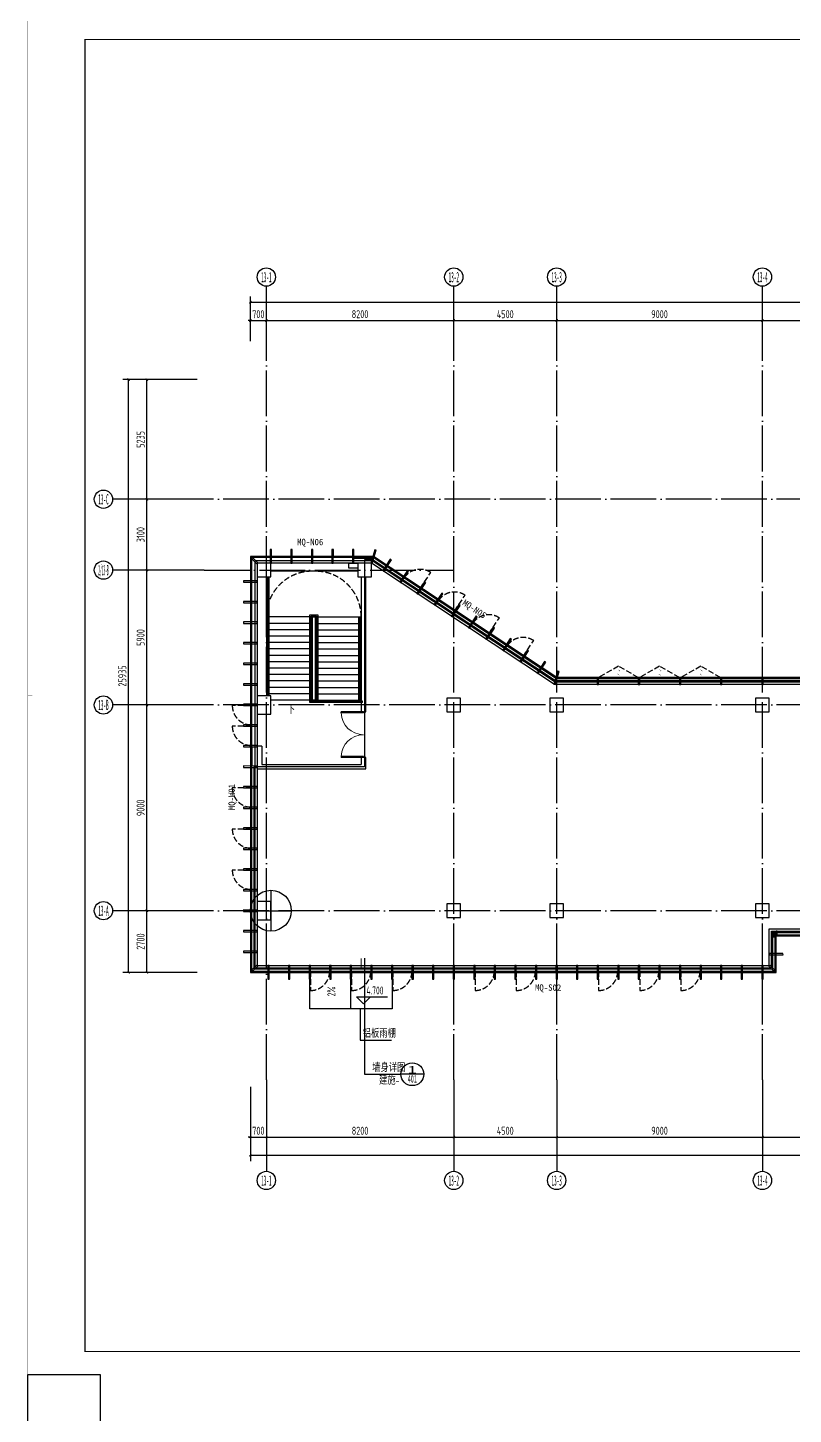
# Model space of a CAD drawing. Extents: x -228436 to 663611, y -207485 to 163917.
# Drawn here: x 452658 to 486144, y 40370 to 101027 of the extents above; entities that cross this region are included whole.
import ezdxf
from ezdxf.enums import TextEntityAlignment as Align

# ---------------------------------------------------------------- set-up
doc = ezdxf.new("R2010")
doc.units = 0
doc.header["$LTSCALE"] = 1000
for name, pattern in [('13#楼幕墙$0$DASH', [0.35, 0.25, -0.1]), ('X-104 13#平面$0$ACAD_ISO05W100', [34, 24, -3, 0.5, -3, 0.5, -3]), ('X-104 13#平面$0$DASH', [0.35, 0.25, -0.1]), ('X-104 13#平面$0$DOTE', [2.42, 2, -0.2, 0.02, -0.2])]:
    doc.linetypes.add(name, pattern=pattern)
doc.layers.get('0').update_dxf_attribs({"linetype": 'CONTINUOUS'})
doc.layers.get('Defpoints').update_dxf_attribs({"linetype": 'CONTINUOUS'})
doc.layers.add('13#楼幕墙$0$04-不打印_辅助线', color=8, linetype='CONTINUOUS', plot=False)
doc.layers.add('X-104 13#平面$0$04-不打印_辅助线', color=8, linetype='CONTINUOUS', plot=False)
for name, color, linetype in [('13#楼幕墙$0$A-C_幕墙龙骨', 8, 'CONTINUOUS'), ('13#楼幕墙$0$A-C_玻璃幕墙', 8, 'CONTINUOUS'), ('13#楼幕墙$0$A-C_窗', 8, 'CONTINUOUS'), ('13#楼幕墙$0$A-TECH_结构', 8, 'CONTINUOUS'), ('13#楼幕墙$0$A-金属背板', 8, 'CONTINUOUS'), ('AXIS_TEXT', 7, 'CONTINUOUS'), ('X-104 13#平面$0$01-标注_标高', 8, 'CONTINUOUS'), ('X-104 13#平面$0$01-标注_符号', 8, 'CONTINUOUS'), ('X-104 13#平面$0$01-标注_轴线坐标', 8, 'CONTINUOUS'), ('X-104 13#平面$0$02-TEXT_标注', 8, 'CONTINUOUS'), ('X-104 13#平面$0$02-TEXT_轴号', 7, 'CONTINUOUS'), ('X-104 13#平面$0$A-C_玻璃幕墙', 8, 'CONTINUOUS'), ('X-104 13#平面$0$A-E_栏杆', 8, 'CONTINUOUS'), ('X-104 13#平面$0$A-E_电梯', 8, 'CONTINUOUS'), ('X-104 13#平面$0$A-TECH_结构', 8, 'CONTINUOUS'), ('X-104 13#平面$0$A_AXIS-轴线', 8, 'X-104 13#平面$0$DOTE'), ('X-104 13#平面$0$A_STR-砌块墙', 7, 'CONTINUOUS'), ('X-104 13#平面$0$A_STR-砼柱', 7, 'CONTINUOUS'), ('X-104 13#平面$0$DIM_SYMB', 3, 'CONTINUOUS'), ('X-104 13#平面$0$DOOR_FIRE', 8, 'CONTINUOUS')]:
    doc.layers.add(name, color=color, linetype=linetype)
doc.layers.add('X-104 13#平面$0$000套内', color=8, linetype='CONTINUOUS', lineweight=30, plot=False)
doc.styles.add('COMPLEX', font='COMPLEX')
doc.styles.add('X-104 13#平面$0$_TCH_AXIS', font='STXIHEI.TTF', dxfattribs={"width": 0.75})
doc.styles.add('X-104 13#平面$0$_TCH_DIM', font='ros1.shx', dxfattribs={"width": 0.8, "bigfont": 'jd.shx'})
doc.styles.add('X-104 13#平面$0$_TCH_DIM_T3', font='ros1.shx', dxfattribs={"width": 0.8, "bigfont": 'jd.shx'})
doc.styles.add('X-104 13#平面$0$_TCH_LABEL', font='STXIHEI.TTF', dxfattribs={"width": 0.75})
doc.dimstyles.new('X-104 13#平面$0$_TCH_ARCH&&100', dxfattribs={"dimtxt": 350, "dimasz": 100, "dimexe": 250, "dimexo": 300, "dimgap": 100, "dimtad": 1, "dimdec": 0, "dimzin": 0, "dimdsep": 46, "dimtxsty": 'X-104 13#平面$0$_TCH_DIM_T3', "dimblk": 'X-104 13#平面$0$_ArchTick', "dimcen": 0.09, "dimclrt": 7, "dimazin": 2, "dimtfac": 1, "dimtdec": 0, "dimtix": 1, "dimtmove": 2, "dimatfit": 3, "dimfxl": 0, "dimtolj": 1, "dimtzin": 0, "dimarcsym": 0})

# ---------------------------------------------------------------- blocks, each defined once
blk = doc.blocks.new('图框-A1')
for points, const_width in [([(0, 0), (841, 0), (841, 594), (0, 594)], 0.05), ([(766, 584), (25, 584), (25, 10), (766, 10)], 0.5)]:
    blk.add_lwpolyline(points, close=True, dxfattribs=dict(const_width=const_width))
at = {"const_width": 0.05}
blk.add_lwpolyline([(0, 297), (2, 297)], dxfattribs=at)
blk = doc.blocks.new('13#楼幕墙$0$A$C1D2C5D5E')
at = {"layer": '13#楼幕墙$0$04-不打印_辅助线'}
for points in [[(0, 893), (0, -893)], [(-893, 0), (893, 0)], [(-200, -400), (-200, 400)]]:
    blk.add_lwpolyline(points, dxfattribs=at)
blk.add_circle((0, 0), 893, dxfattribs=at)
blk = doc.blocks.new('13#楼幕墙$0$A$C2CD63A88')
at = {"linetype": '13#楼幕墙$0$DASH'}
blk.add_lwpolyline([(-10, 720), (-10, -120)], dxfattribs=at)
blk.add_arc((-10, 720), 840, 270.00003, 359.99997, dxfattribs=at)
blk = doc.blocks.new('13#楼幕墙$0$A$C62EA228A')
at = {"linetype": '13#楼幕墙$0$DASH'}
blk.add_lwpolyline([(10, -300), (-860, -797), (-1730, -300)], dxfattribs=at)
at = {"layer": '13#楼幕墙$0$A-C_玻璃幕墙', "color": 1}
blk.add_lwpolyline([(-889, -674, 0, 25, 0), (-792, -580, 0, 0, 0), (-890, -456, 25, 0, 0), (-786, -374, 0, 0, 0)], format="xyseb", dxfattribs=at)
blk = doc.blocks.new('13#楼幕墙$0$A$C19832372')
blk.add_lwpolyline([(-384, -466), (-334, -498), (-8, 5), (-59, 38)], close=True)
blk = doc.blocks.new('13#楼幕墙$0$A$C7A413A1D')
blk.add_lwpolyline([(-70, -300), (-10, -300), (-10, 0), (-70, 0)], close=True)
blk = doc.blocks.new('*U131')
at = {"layer": '13#楼幕墙$0$A-C_幕墙龙骨', "rotation": 32.87626175215657}
blk.add_blockref('13#楼幕墙$0$A$C19832372', (40, 300), dxfattribs=at)
blk = doc.blocks.new('*U132')
at = {"layer": '13#楼幕墙$0$A-C_幕墙龙骨', "color": 0, "linetype": 'ByBlock', "lineweight": -2}
for p in [(0, 0), (900, 0), (1800, 0), (2700, 0), (3600, 0)]:
    blk.add_blockref('*U131', p, dxfattribs=at)
blk = doc.blocks.new('13#楼幕墙$0$$LinePat$岩棉板')
at = {"color": 0}
for p, q in [((0, -17), (12, -67)), ((12, -67), (24, -17))]:
    blk.add_line(p, q, dxfattribs=at)
for centre, start, end in [((12, -17), 0, 180), ((0, -67), 270, 0), ((24, -67), 180, 270)]:
    blk.add_arc(centre, 12, start, end, dxfattribs=at)
at = {"layer": 'Defpoints'}
blk.add_point((0, 0), dxfattribs=at)
at = {"layer": 'Defpoints', "color": 0}
blk.add_point((24, -84), dxfattribs=at)
blk = doc.blocks.new('*U151')
for points in [[(150, 150), (150, 200), (0, 200), (0, 0), (150, 0)], [(150, 0), (200, 0), (200, 150), (150, 150)]]:
    blk.add_lwpolyline(points)
at = {"color": 8, "yscale": 1.782568518697715, "zscale": 1.782568518697715}
for p, xscale, rotation in [((150, 200), 2.083333331596957, 270), ((150, 150), 2.083333331596957, 270), ((150, 100), 2.083333331596957, 270), ((150, 50), 2.083333331596957, 270), ((200, 0), 2.083333331595706, 180)]:
    blk.add_blockref('13#楼幕墙$0$$LinePat$岩棉板', p, dxfattribs=dict(at, xscale=xscale, rotation=rotation))
blk = doc.blocks.new('*U136')
at = {"layer": '13#楼幕墙$0$A-C_幕墙龙骨', "rotation": 32.87626175215661}
blk.add_blockref('13#楼幕墙$0$A$C19832372', (40, 300), dxfattribs=at)
blk = doc.blocks.new('*U137')
at = {"layer": '13#楼幕墙$0$A-C_幕墙龙骨', "color": 0, "linetype": 'ByBlock', "lineweight": -2}
for p in [(0, 0), (900, 0), (1800, 0), (2700, 0), (3600, 0), (4500, 0), (5400, 0), (6300, 0), (7200, 0), (8100, 0), (9000, 0), (9900, 0), (10800, 0), (11700, 0), (12600, 0), (13500, 0), (14400, 0), (15300, 0), (16200, 0), (17100, 0), (18000, 0), (18900, 0), (19800, 0), (20700, 0), (21600, 0)]:
    blk.add_blockref('*U136', p, dxfattribs=at)
blk = doc.blocks.new('13#楼幕墙')
at = {"layer": '13#楼幕墙$0$A-C_幕墙龙骨'}
for points in [[(4604, 78166), (4546, 78183), (4374, 77609), (4431, 77591)], [(12381, 72309), (12438, 72291), (12611, 72866), (12554, 72883)], [(22100, 61250), (22100, 61300), (21900, 61300), (21900, 61250)], [(22100, 61300), (22150, 61300), (22150, 61500), (22100, 61500)]]:
    blk.add_lwpolyline(points, close=True, dxfattribs=at)
at = {"layer": '13#楼幕墙$0$A-C_玻璃幕墙'}
for p, q in [((4493, 77900), (-900, 77900)), ((-900, 77900), (-900, 59700)), ((4478, 77850), (-850, 77850)), ((-850, 77850), (-850, 59750)), ((4432, 77700), (-700, 77700)), ((-700, 77700), (-700, 59900)), ((12440, 72400), (4432, 77700)), ((12485, 72550), (4478, 77850)), ((12500, 72600), (4493, 77900)), ((38000, 72400), (12440, 72400)), ((37850, 72550), (12485, 72550)), ((37800, 72600), (12500, 72600)), ((21900, 59900), (21900, 61500)), ((21900, 61500), (58200, 61500)), ((22050, 59750), (22050, 61350)), ((22050, 61350), (58350, 61350)), ((22100, 59700), (22100, 61300)), ((22100, 61300), (58400, 61300)), ((-900, 59700), (22100, 59700)), ((-850, 59750), (22050, 59750)), ((-700, 59900), (21900, 59900))]:
    blk.add_line(p, q, dxfattribs=at)
at = {"layer": '13#楼幕墙$0$A-TECH_结构'}
blk.add_lwpolyline([(4402, 77600), (-600, 77600), (-600, 60000), (21800, 60000), (21800, 61600), (58100, 61600), (58100, 81220), (53261, 85280), (38100, 76527), (38100, 72300), (12410, 72300), (4402, 77600)], dxfattribs=at)
at = {"layer": '13#楼幕墙$0$A-金属背板'}
for points in [[(3630, 77820), (4437, 77820)], [(-820, 68730), (-820, 69570)]]:
    blk.add_lwpolyline(points, dxfattribs=at)
blk.add_blockref('13#楼幕墙$0$A$C1D2C5D5E', (0, 62400))
at = {"layer": '13#楼幕墙$0$A-C_幕墙龙骨', "xscale": -1, "rotation": 225.0000000000021}
blk.add_blockref('13#楼幕墙$0$A$C7A413A1D', (-572, 77628), dxfattribs=at)
at = {"layer": '13#楼幕墙$0$A-C_幕墙龙骨'}
for name, p in [('*U132', (0, 77900)), ('13#楼幕墙$0$A$C7A413A1D', (14340, 72600)), ('13#楼幕墙$0$A$C7A413A1D', (16140, 72600)), ('13#楼幕墙$0$A$C7A413A1D', (17940, 72600)), ('13#楼幕墙$0$A$C7A413A1D', (19740, 72600)), ('13#楼幕墙$0$A$C7A413A1D', (21540, 72600)), ('*U137', (-100, 59700))]:
    blk.add_blockref(name, p, dxfattribs=at)
for name, p, rotation in [('13#楼幕墙$0$A$C19832372', (5278, 77740), 359.3762617522031), ('13#楼幕墙$0$A$C19832372', (-1200, 76840), 122.8762617521566), ('13#楼幕墙$0$A$C19832372', (6028, 77243), 359.3762617522031), ('13#楼幕墙$0$A$C19832372', (6779, 76747), 359.3762617522031), ('13#楼幕墙$0$A$C19832372', (-1200, 75940), 122.8762617521566), ('13#楼幕墙$0$A$C19832372', (7529, 76250), 359.3762617522031), ('13#楼幕墙$0$A$C19832372', (-1200, 75040), 122.8762617521566), ('13#楼幕墙$0$A$C19832372', (8280, 75753), 359.3762617522031), ('13#楼幕墙$0$A$C19832372', (9030, 75256), 359.3762617522031), ('13#楼幕墙$0$A$C19832372', (9781, 74760), 359.3762617522031), ('13#楼幕墙$0$A$C19832372', (-1200, 74140), 122.8762617521566), ('13#楼幕墙$0$A$C19832372', (10531, 74263), 359.3762617522031), ('13#楼幕墙$0$A$C19832372', (-1200, 73240), 122.8762617521566), ('13#楼幕墙$0$A$C19832372', (11282, 73766), 359.3762617522031), ('13#楼幕墙$0$A$C19832372', (12032, 73269), 359.3762617522031), ('13#楼幕墙$0$A$C19832372', (-1200, 72340), 122.8762617521566), ('13#楼幕墙$0$A$C19832372', (-1200, 71440), 122.8762617521566), ('13#楼幕墙$0$A$C19832372', (-1200, 70540), 122.8762617521566), ('13#楼幕墙$0$A$C19832372', (-1200, 69640), 122.8762617521566), ('13#楼幕墙$0$A$C19832372', (-1200, 68740), 122.8762617521566), ('13#楼幕墙$0$A$C19832372', (-1200, 67840), 122.8762617521566), ('13#楼幕墙$0$A$C19832372', (-1200, 66940), 122.8762617521566), ('13#楼幕墙$0$A$C19832372', (-1200, 66040), 122.8762617521566), ('13#楼幕墙$0$A$C19832372', (-1200, 65140), 122.8762617521566), ('13#楼幕墙$0$A$C19832372', (-1200, 64240), 122.8762617521566), ('13#楼幕墙$0$A$C19832372', (-1200, 63340), 122.8762617521566), ('13#楼幕墙$0$A$C19832372', (-1200, 62440), 122.8762617521566), ('13#楼幕墙$0$A$C19832372', (-1200, 61540), 122.8762617521566), ('13#楼幕墙$0$A$C19832372', (-1200, 60640), 122.8762617521566), ('13#楼幕墙$0$A$C19832372', (21800, 60540), 122.8762617521566), ('13#楼幕墙$0$A$C7A413A1D', (-572, 59972), 314.9999999999978), ('13#楼幕墙$0$A$C7A413A1D', (21828, 60028), 44.99999999999749)]:
    blk.add_blockref(name, p, dxfattribs=dict(at, rotation=rotation))
at = {"layer": '13#楼幕墙$0$A-C_玻璃幕墙', "xscale": -1, "rotation": 180}
blk.add_blockref('*U151', (21900, 61500), dxfattribs=at)
at = {"layer": '13#楼幕墙$0$A-C_窗'}
for p, rotation in [((6916, 77099), 146.5000000001334), ((8417, 76106), 146.5000579898822), ((9918, 75112), 146.5000000001286), ((11419, 74119), 146.5000000001258), ((-1570, 71360), 270), ((-1570, 70460), 270), ((-1570, 67760), 270), ((-1570, 65960), 270), ((-1570, 64160), 270)]:
    blk.add_blockref('13#楼幕墙$0$A$C2CD63A88', p, dxfattribs=dict(at, rotation=rotation))
at = {"layer": '13#楼幕墙$0$A-C_窗', "xscale": -1, "rotation": 180}
for p in [(16060, 72300), (17860, 72300), (19660, 72300)]:
    blk.add_blockref('13#楼幕墙$0$A$C62EA228A', p, dxfattribs=at)
at = {"layer": '13#楼幕墙$0$A-C_窗'}
for p in [(1740, 59030), (3540, 59030), (5340, 59030), (8940, 59030), (10740, 59030), (14340, 59030), (16140, 59030), (17940, 59030)]:
    blk.add_blockref('13#楼幕墙$0$A$C2CD63A88', p, dxfattribs=at)
blk = doc.blocks.new('_AXISO')
blk.add_circle((0, 0), 0.5)
at = {"layer": 'AXIS_TEXT', "style": 'COMPLEX', "width": 1.041667}
blk.add_attdef('A', text='', height=0.56, dxfattribs=at).set_placement((-0.25, -0.28), (0.25, -0.28), align=Align.FIT)
blk = doc.blocks.new('X-104 13#平面$0$_ArchTick')
at = {"color": 0, "linetype": 'ByBlock', "const_width": 0.4}
blk.add_lwpolyline([(-0.5, -0.5), (0.5, 0.5)], dxfattribs=at)
blk = doc.blocks.new('*D759')
at = {"layer": 'Defpoints', "color": 0}
for p in [(-6225, 23235), (-2925, 23235), (-2925, -2700)]:
    blk.add_point(p, dxfattribs=at)
at = {"layer": 'X-104 13#平面$0$01-标注_轴线坐标', "color": 0, "lineweight": -2}
for p, q in [((-3225, 23235), (-6475, 23235)), ((-6225, -2700), (-6225, 23235)), ((-3225, -2700), (-6475, -2700))]:
    blk.add_line(p, q, dxfattribs=at)
at = {"layer": 'X-104 13#平面$0$01-标注_轴线坐标', "color": 0, "lineweight": -2, "xscale": 100, "yscale": 100, "zscale": 100}
for p, rotation in [((-6225, 23235), 90), ((-6225, -2700), 270)]:
    blk.add_blockref('X-104 13#平面$0$_ArchTick', p, dxfattribs=dict(at, rotation=rotation))
at = {"layer": 'X-104 13#平面$0$01-标注_轴线坐标', "color": 7, "insert": (-6500, 10268), "char_height": 350, "attachment_point": 5, "rotation": 90, "style": 'X-104 13#平面$0$_TCH_DIM_T3'}
blk.add_mtext('\\A1;25935', dxfattribs=at)
blk = doc.blocks.new('*D760')
at = {"layer": 'Defpoints', "color": 0}
for p in [(-5425, 0), (-2925, 0), (-2925, -2700)]:
    blk.add_point(p, dxfattribs=at)
at = {"layer": 'X-104 13#平面$0$01-标注_轴线坐标', "color": 0, "lineweight": -2}
for p, q in [((-3225, 0), (-5675, 0)), ((-5425, -2700), (-5425, 0)), ((-3225, -2700), (-5675, -2700))]:
    blk.add_line(p, q, dxfattribs=at)
at = {"layer": 'X-104 13#平面$0$01-标注_轴线坐标', "color": 0, "lineweight": -2, "xscale": 100, "yscale": 100, "zscale": 100}
for p, rotation in [((-5425, 0), 90), ((-5425, -2700), 270)]:
    blk.add_blockref('X-104 13#平面$0$_ArchTick', p, dxfattribs=dict(at, rotation=rotation))
at = {"layer": 'X-104 13#平面$0$01-标注_轴线坐标', "color": 7, "insert": (-5700, -1350), "char_height": 350, "attachment_point": 5, "rotation": 90, "style": 'X-104 13#平面$0$_TCH_DIM_T3'}
blk.add_mtext('\\A1;2700', dxfattribs=at)
blk = doc.blocks.new('*D761')
at = {"layer": 'Defpoints', "color": 0}
for p in [(-5425, 9000), (-2925, 9000), (-2925, 0)]:
    blk.add_point(p, dxfattribs=at)
at = {"layer": 'X-104 13#平面$0$01-标注_轴线坐标', "color": 0, "lineweight": -2}
for p, q in [((-3225, 9000), (-5675, 9000)), ((-5425, 0), (-5425, 9000)), ((-3225, 0), (-5675, 0))]:
    blk.add_line(p, q, dxfattribs=at)
at = {"layer": 'X-104 13#平面$0$01-标注_轴线坐标', "color": 0, "lineweight": -2, "xscale": 100, "yscale": 100, "zscale": 100}
for p, rotation in [((-5425, 9000), 90), ((-5425, 0), 270)]:
    blk.add_blockref('X-104 13#平面$0$_ArchTick', p, dxfattribs=dict(at, rotation=rotation))
at = {"layer": 'X-104 13#平面$0$01-标注_轴线坐标', "color": 7, "insert": (-5700, 4500), "char_height": 350, "attachment_point": 5, "rotation": 90, "style": 'X-104 13#平面$0$_TCH_DIM_T3'}
blk.add_mtext('\\A1;9000', dxfattribs=at)
blk = doc.blocks.new('*D762')
at = {"layer": 'Defpoints', "color": 0}
for p in [(-5425, 14900), (-2925, 14900), (-2925, 9000)]:
    blk.add_point(p, dxfattribs=at)
at = {"layer": 'X-104 13#平面$0$01-标注_轴线坐标', "color": 0, "lineweight": -2}
for p, q in [((-3225, 14900), (-5675, 14900)), ((-5425, 9000), (-5425, 14900)), ((-3225, 9000), (-5675, 9000))]:
    blk.add_line(p, q, dxfattribs=at)
at = {"layer": 'X-104 13#平面$0$01-标注_轴线坐标', "color": 0, "lineweight": -2, "xscale": 100, "yscale": 100, "zscale": 100}
for p, rotation in [((-5425, 14900), 90), ((-5425, 9000), 270)]:
    blk.add_blockref('X-104 13#平面$0$_ArchTick', p, dxfattribs=dict(at, rotation=rotation))
at = {"layer": 'X-104 13#平面$0$01-标注_轴线坐标', "color": 7, "insert": (-5700, 11950), "char_height": 350, "attachment_point": 5, "rotation": 90, "style": 'X-104 13#平面$0$_TCH_DIM_T3'}
blk.add_mtext('\\A1;5900', dxfattribs=at)
blk = doc.blocks.new('*D763')
at = {"layer": 'Defpoints', "color": 0}
for p in [(-5425, 18000), (-2925, 18000), (-2925, 14900)]:
    blk.add_point(p, dxfattribs=at)
at = {"layer": 'X-104 13#平面$0$01-标注_轴线坐标', "color": 0, "lineweight": -2}
for p, q in [((-3225, 18000), (-5675, 18000)), ((-5425, 14900), (-5425, 18000)), ((-3225, 14900), (-5675, 14900))]:
    blk.add_line(p, q, dxfattribs=at)
at = {"layer": 'X-104 13#平面$0$01-标注_轴线坐标', "color": 0, "lineweight": -2, "xscale": 100, "yscale": 100, "zscale": 100}
for p, rotation in [((-5425, 18000), 90), ((-5425, 14900), 270)]:
    blk.add_blockref('X-104 13#平面$0$_ArchTick', p, dxfattribs=dict(at, rotation=rotation))
at = {"layer": 'X-104 13#平面$0$01-标注_轴线坐标', "color": 7, "insert": (-5700, 16450), "char_height": 350, "attachment_point": 5, "rotation": 90, "style": 'X-104 13#平面$0$_TCH_DIM_T3'}
blk.add_mtext('\\A1;3100', dxfattribs=at)
blk = doc.blocks.new('*D764')
at = {"layer": 'Defpoints', "color": 0}
for p in [(-5425, 23235), (-2925, 23235), (-2925, 18000)]:
    blk.add_point(p, dxfattribs=at)
at = {"layer": 'X-104 13#平面$0$01-标注_轴线坐标', "color": 0, "lineweight": -2}
for p, q in [((-3225, 23235), (-5675, 23235)), ((-5425, 18000), (-5425, 23235)), ((-3225, 18000), (-5675, 18000))]:
    blk.add_line(p, q, dxfattribs=at)
at = {"layer": 'X-104 13#平面$0$01-标注_轴线坐标', "color": 0, "lineweight": -2, "xscale": 100, "yscale": 100, "zscale": 100}
for p, rotation in [((-5425, 23235), 90), ((-5425, 18000), 270)]:
    blk.add_blockref('X-104 13#平面$0$_ArchTick', p, dxfattribs=dict(at, rotation=rotation))
at = {"layer": 'X-104 13#平面$0$01-标注_轴线坐标', "color": 7, "insert": (-5700, 20618), "char_height": 350, "attachment_point": 5, "rotation": 90, "style": 'X-104 13#平面$0$_TCH_DIM_T3'}
blk.add_mtext('\\A1;5235', dxfattribs=at)
blk = doc.blocks.new('*D765')
at = {"layer": 'Defpoints', "color": 0}
for p in [(-900, -7401), (58400, -7401), (58400, -10701)]:
    blk.add_point(p, dxfattribs=at)
at = {"layer": 'X-104 13#平面$0$01-标注_轴线坐标', "color": 0, "lineweight": -2}
for p, q in [((-900, -7701), (-900, -10951)), ((58400, -7701), (58400, -10951)), ((-900, -10701), (58400, -10701))]:
    blk.add_line(p, q, dxfattribs=at)
at = {"layer": 'X-104 13#平面$0$01-标注_轴线坐标', "color": 0, "lineweight": -2, "xscale": 100, "yscale": 100, "zscale": 100, "rotation": 180}
blk.add_blockref('X-104 13#平面$0$_ArchTick', (-900, -10701), dxfattribs=at)
at = {"layer": 'X-104 13#平面$0$01-标注_轴线坐标', "color": 0, "lineweight": -2, "xscale": 100, "yscale": 100, "zscale": 100}
blk.add_blockref('X-104 13#平面$0$_ArchTick', (58400, -10701), dxfattribs=at)
at = {"layer": 'X-104 13#平面$0$01-标注_轴线坐标', "color": 7, "insert": (28750, -10426), "char_height": 350, "attachment_point": 5, "style": 'X-104 13#平面$0$_TCH_DIM_T3'}
blk.add_mtext('\\A1;59300', dxfattribs=at)
blk = doc.blocks.new('*D766')
at = {"layer": 'Defpoints', "color": 0}
for p in [(-900, -7401), (-200, -7401), (-200, -9901)]:
    blk.add_point(p, dxfattribs=at)
at = {"layer": 'X-104 13#平面$0$01-标注_轴线坐标', "color": 0, "lineweight": -2}
for p, q in [((-900, -7701), (-900, -10151)), ((-200, -7701), (-200, -10151)), ((-900, -9901), (-1000, -9901)), ((-900, -9901), (-200, -9901)), ((-200, -9901), (-100, -9901))]:
    blk.add_line(p, q, dxfattribs=at)
at = {"layer": 'X-104 13#平面$0$01-标注_轴线坐标', "color": 0, "lineweight": -2, "xscale": 100, "yscale": 100, "zscale": 100}
blk.add_blockref('X-104 13#平面$0$_ArchTick', (-900, -9901), dxfattribs=at)
at = {"layer": 'X-104 13#平面$0$01-标注_轴线坐标', "color": 0, "lineweight": -2, "xscale": 100, "yscale": 100, "zscale": 100, "rotation": 180}
blk.add_blockref('X-104 13#平面$0$_ArchTick', (-200, -9901), dxfattribs=at)
at = {"layer": 'X-104 13#平面$0$01-标注_轴线坐标', "color": 7, "insert": (-550, -9626), "char_height": 350, "attachment_point": 5, "style": 'X-104 13#平面$0$_TCH_DIM_T3'}
blk.add_mtext('\\A1;700', dxfattribs=at)
blk = doc.blocks.new('*D767')
at = {"layer": 'Defpoints', "color": 0}
for p in [(-200, -7401), (8000, -7401), (8000, -9901)]:
    blk.add_point(p, dxfattribs=at)
at = {"layer": 'X-104 13#平面$0$01-标注_轴线坐标', "color": 0, "lineweight": -2}
for p, q in [((-200, -7701), (-200, -10151)), ((8000, -7701), (8000, -10151)), ((-200, -9901), (8000, -9901))]:
    blk.add_line(p, q, dxfattribs=at)
at = {"layer": 'X-104 13#平面$0$01-标注_轴线坐标', "color": 0, "lineweight": -2, "xscale": 100, "yscale": 100, "zscale": 100, "rotation": 180}
blk.add_blockref('X-104 13#平面$0$_ArchTick', (-200, -9901), dxfattribs=at)
at = {"layer": 'X-104 13#平面$0$01-标注_轴线坐标', "color": 0, "lineweight": -2, "xscale": 100, "yscale": 100, "zscale": 100}
blk.add_blockref('X-104 13#平面$0$_ArchTick', (8000, -9901), dxfattribs=at)
at = {"layer": 'X-104 13#平面$0$01-标注_轴线坐标', "color": 7, "insert": (3900, -9626), "char_height": 350, "attachment_point": 5, "style": 'X-104 13#平面$0$_TCH_DIM_T3'}
blk.add_mtext('\\A1;8200', dxfattribs=at)
blk = doc.blocks.new('*D768')
at = {"layer": 'Defpoints', "color": 0}
for p in [(8000, -7401), (12500, -7401), (12500, -9901)]:
    blk.add_point(p, dxfattribs=at)
at = {"layer": 'X-104 13#平面$0$01-标注_轴线坐标', "color": 0, "lineweight": -2}
for p, q in [((8000, -7701), (8000, -10151)), ((12500, -7701), (12500, -10151)), ((8000, -9901), (12500, -9901))]:
    blk.add_line(p, q, dxfattribs=at)
at = {"layer": 'X-104 13#平面$0$01-标注_轴线坐标', "color": 0, "lineweight": -2, "xscale": 100, "yscale": 100, "zscale": 100, "rotation": 180}
blk.add_blockref('X-104 13#平面$0$_ArchTick', (8000, -9901), dxfattribs=at)
at = {"layer": 'X-104 13#平面$0$01-标注_轴线坐标', "color": 0, "lineweight": -2, "xscale": 100, "yscale": 100, "zscale": 100}
blk.add_blockref('X-104 13#平面$0$_ArchTick', (12500, -9901), dxfattribs=at)
at = {"layer": 'X-104 13#平面$0$01-标注_轴线坐标', "color": 7, "insert": (10250, -9626), "char_height": 350, "attachment_point": 5, "style": 'X-104 13#平面$0$_TCH_DIM_T3'}
blk.add_mtext('\\A1;4500', dxfattribs=at)
blk = doc.blocks.new('*D769')
at = {"layer": 'Defpoints', "color": 0}
for p in [(12500, -7401), (21500, -7401), (21500, -9901)]:
    blk.add_point(p, dxfattribs=at)
at = {"layer": 'X-104 13#平面$0$01-标注_轴线坐标', "color": 0, "lineweight": -2}
for p, q in [((12500, -7701), (12500, -10151)), ((21500, -7701), (21500, -10151)), ((12500, -9901), (21500, -9901))]:
    blk.add_line(p, q, dxfattribs=at)
at = {"layer": 'X-104 13#平面$0$01-标注_轴线坐标', "color": 0, "lineweight": -2, "xscale": 100, "yscale": 100, "zscale": 100, "rotation": 180}
blk.add_blockref('X-104 13#平面$0$_ArchTick', (12500, -9901), dxfattribs=at)
at = {"layer": 'X-104 13#平面$0$01-标注_轴线坐标', "color": 0, "lineweight": -2, "xscale": 100, "yscale": 100, "zscale": 100}
blk.add_blockref('X-104 13#平面$0$_ArchTick', (21500, -9901), dxfattribs=at)
at = {"layer": 'X-104 13#平面$0$01-标注_轴线坐标', "color": 7, "insert": (17000, -9626), "char_height": 350, "attachment_point": 5, "style": 'X-104 13#平面$0$_TCH_DIM_T3'}
blk.add_mtext('\\A1;9000', dxfattribs=at)
blk = doc.blocks.new('*D770')
at = {"layer": 'Defpoints', "color": 0}
for p in [(21500, -7401), (30500, -7401), (30500, -9901)]:
    blk.add_point(p, dxfattribs=at)
at = {"layer": 'X-104 13#平面$0$01-标注_轴线坐标', "color": 0, "lineweight": -2}
for p, q in [((21500, -7701), (21500, -10151)), ((30500, -7701), (30500, -10151)), ((21500, -9901), (30500, -9901))]:
    blk.add_line(p, q, dxfattribs=at)
at = {"layer": 'X-104 13#平面$0$01-标注_轴线坐标', "color": 0, "lineweight": -2, "xscale": 100, "yscale": 100, "zscale": 100, "rotation": 180}
blk.add_blockref('X-104 13#平面$0$_ArchTick', (21500, -9901), dxfattribs=at)
at = {"layer": 'X-104 13#平面$0$01-标注_轴线坐标', "color": 0, "lineweight": -2, "xscale": 100, "yscale": 100, "zscale": 100}
blk.add_blockref('X-104 13#平面$0$_ArchTick', (30500, -9901), dxfattribs=at)
at = {"layer": 'X-104 13#平面$0$01-标注_轴线坐标', "color": 7, "insert": (26000, -9626), "char_height": 350, "attachment_point": 5, "style": 'X-104 13#平面$0$_TCH_DIM_T3'}
blk.add_mtext('\\A1;9000', dxfattribs=at)
blk = doc.blocks.new('*D775')
at = {"layer": 'Defpoints', "color": 0}
for p in [(58400, 26620), (-900, 24620), (58400, 24620)]:
    blk.add_point(p, dxfattribs=at)
at = {"layer": 'X-104 13#平面$0$01-标注_轴线坐标', "color": 0, "lineweight": -2}
for p, q in [((-900, 24920), (-900, 26870)), ((58400, 24920), (58400, 26870)), ((-900, 26620), (58400, 26620))]:
    blk.add_line(p, q, dxfattribs=at)
at = {"layer": 'X-104 13#平面$0$01-标注_轴线坐标', "color": 0, "lineweight": -2, "xscale": 100, "yscale": 100, "zscale": 100, "rotation": 180}
blk.add_blockref('X-104 13#平面$0$_ArchTick', (-900, 26620), dxfattribs=at)
at = {"layer": 'X-104 13#平面$0$01-标注_轴线坐标', "color": 0, "lineweight": -2, "xscale": 100, "yscale": 100, "zscale": 100}
blk.add_blockref('X-104 13#平面$0$_ArchTick', (58400, 26620), dxfattribs=at)
at = {"layer": 'X-104 13#平面$0$01-标注_轴线坐标', "color": 7, "insert": (28750, 26895), "char_height": 350, "attachment_point": 5, "style": 'X-104 13#平面$0$_TCH_DIM_T3'}
blk.add_mtext('\\A1;59300', dxfattribs=at)
blk = doc.blocks.new('*D776')
at = {"layer": 'Defpoints', "color": 0}
for p in [(-200, 25820), (-900, 24620), (-200, 24620)]:
    blk.add_point(p, dxfattribs=at)
at = {"layer": 'X-104 13#平面$0$01-标注_轴线坐标', "color": 0, "lineweight": -2}
for p, q in [((-900, 25820), (-1000, 25820)), ((-900, 24920), (-900, 26070)), ((-900, 25820), (-200, 25820)), ((-200, 24920), (-200, 26070)), ((-200, 25820), (-100, 25820))]:
    blk.add_line(p, q, dxfattribs=at)
at = {"layer": 'X-104 13#平面$0$01-标注_轴线坐标', "color": 0, "lineweight": -2, "xscale": 100, "yscale": 100, "zscale": 100}
blk.add_blockref('X-104 13#平面$0$_ArchTick', (-900, 25820), dxfattribs=at)
at = {"layer": 'X-104 13#平面$0$01-标注_轴线坐标', "color": 0, "lineweight": -2, "xscale": 100, "yscale": 100, "zscale": 100, "rotation": 180}
blk.add_blockref('X-104 13#平面$0$_ArchTick', (-200, 25820), dxfattribs=at)
at = {"layer": 'X-104 13#平面$0$01-标注_轴线坐标', "color": 7, "insert": (-550, 26095), "char_height": 350, "attachment_point": 5, "style": 'X-104 13#平面$0$_TCH_DIM_T3'}
blk.add_mtext('\\A1;700', dxfattribs=at)
blk = doc.blocks.new('*D777')
at = {"layer": 'Defpoints', "color": 0}
for p in [(8000, 25820), (-200, 24620), (8000, 24620)]:
    blk.add_point(p, dxfattribs=at)
at = {"layer": 'X-104 13#平面$0$01-标注_轴线坐标', "color": 0, "lineweight": -2}
for p, q in [((-200, 24920), (-200, 26070)), ((-200, 25820), (8000, 25820)), ((8000, 24920), (8000, 26070))]:
    blk.add_line(p, q, dxfattribs=at)
at = {"layer": 'X-104 13#平面$0$01-标注_轴线坐标', "color": 0, "lineweight": -2, "xscale": 100, "yscale": 100, "zscale": 100, "rotation": 180}
blk.add_blockref('X-104 13#平面$0$_ArchTick', (-200, 25820), dxfattribs=at)
at = {"layer": 'X-104 13#平面$0$01-标注_轴线坐标', "color": 0, "lineweight": -2, "xscale": 100, "yscale": 100, "zscale": 100}
blk.add_blockref('X-104 13#平面$0$_ArchTick', (8000, 25820), dxfattribs=at)
at = {"layer": 'X-104 13#平面$0$01-标注_轴线坐标', "color": 7, "insert": (3900, 26095), "char_height": 350, "attachment_point": 5, "style": 'X-104 13#平面$0$_TCH_DIM_T3'}
blk.add_mtext('\\A1;8200', dxfattribs=at)
blk = doc.blocks.new('*D778')
at = {"layer": 'Defpoints', "color": 0}
for p in [(12500, 25820), (8000, 24620), (12500, 24620)]:
    blk.add_point(p, dxfattribs=at)
at = {"layer": 'X-104 13#平面$0$01-标注_轴线坐标', "color": 0, "lineweight": -2}
for p, q in [((8000, 24920), (8000, 26070)), ((8000, 25820), (12500, 25820)), ((12500, 24920), (12500, 26070))]:
    blk.add_line(p, q, dxfattribs=at)
at = {"layer": 'X-104 13#平面$0$01-标注_轴线坐标', "color": 0, "lineweight": -2, "xscale": 100, "yscale": 100, "zscale": 100, "rotation": 180}
blk.add_blockref('X-104 13#平面$0$_ArchTick', (8000, 25820), dxfattribs=at)
at = {"layer": 'X-104 13#平面$0$01-标注_轴线坐标', "color": 0, "lineweight": -2, "xscale": 100, "yscale": 100, "zscale": 100}
blk.add_blockref('X-104 13#平面$0$_ArchTick', (12500, 25820), dxfattribs=at)
at = {"layer": 'X-104 13#平面$0$01-标注_轴线坐标', "color": 7, "insert": (10250, 26095), "char_height": 350, "attachment_point": 5, "style": 'X-104 13#平面$0$_TCH_DIM_T3'}
blk.add_mtext('\\A1;4500', dxfattribs=at)
blk = doc.blocks.new('*D779')
at = {"layer": 'Defpoints', "color": 0}
for p in [(21500, 25820), (12500, 24620), (21500, 24620)]:
    blk.add_point(p, dxfattribs=at)
at = {"layer": 'X-104 13#平面$0$01-标注_轴线坐标', "color": 0, "lineweight": -2}
for p, q in [((12500, 24920), (12500, 26070)), ((12500, 25820), (21500, 25820)), ((21500, 24920), (21500, 26070))]:
    blk.add_line(p, q, dxfattribs=at)
at = {"layer": 'X-104 13#平面$0$01-标注_轴线坐标', "color": 0, "lineweight": -2, "xscale": 100, "yscale": 100, "zscale": 100, "rotation": 180}
blk.add_blockref('X-104 13#平面$0$_ArchTick', (12500, 25820), dxfattribs=at)
at = {"layer": 'X-104 13#平面$0$01-标注_轴线坐标', "color": 0, "lineweight": -2, "xscale": 100, "yscale": 100, "zscale": 100}
blk.add_blockref('X-104 13#平面$0$_ArchTick', (21500, 25820), dxfattribs=at)
at = {"layer": 'X-104 13#平面$0$01-标注_轴线坐标', "color": 7, "insert": (17000, 26095), "char_height": 350, "attachment_point": 5, "style": 'X-104 13#平面$0$_TCH_DIM_T3'}
blk.add_mtext('\\A1;9000', dxfattribs=at)
blk = doc.blocks.new('*D780')
at = {"layer": 'Defpoints', "color": 0}
for p in [(30500, 25820), (21500, 24620), (30500, 24620)]:
    blk.add_point(p, dxfattribs=at)
at = {"layer": 'X-104 13#平面$0$01-标注_轴线坐标', "color": 0, "lineweight": -2}
for p, q in [((21500, 24920), (21500, 26070)), ((21500, 25820), (30500, 25820)), ((30500, 24920), (30500, 26070))]:
    blk.add_line(p, q, dxfattribs=at)
at = {"layer": 'X-104 13#平面$0$01-标注_轴线坐标', "color": 0, "lineweight": -2, "xscale": 100, "yscale": 100, "zscale": 100, "rotation": 180}
blk.add_blockref('X-104 13#平面$0$_ArchTick', (21500, 25820), dxfattribs=at)
at = {"layer": 'X-104 13#平面$0$01-标注_轴线坐标', "color": 0, "lineweight": -2, "xscale": 100, "yscale": 100, "zscale": 100}
blk.add_blockref('X-104 13#平面$0$_ArchTick', (30500, 25820), dxfattribs=at)
at = {"layer": 'X-104 13#平面$0$01-标注_轴线坐标', "color": 7, "insert": (26000, 26095), "char_height": 350, "attachment_point": 5, "style": 'X-104 13#平面$0$_TCH_DIM_T3'}
blk.add_mtext('\\A1;9000', dxfattribs=at)
blk = doc.blocks.new('X-104 13#平面$0$$DorLib2D$00000002')
for p, q in [((-0.5, 0), (-0.5, 0.4875)), ((-0.475, 0.4875), (-0.5, 0.4875)), ((-0.475, 0), (-0.475, 0.4875)), ((0.475, 0), (0.475, 0.4875)), ((0.475, 0.4875), (0.5, 0.4875)), ((0.5, 0), (0.5, 0.4875)), ((-0.5, 0), (-0.475, 0)), ((0.5, 0), (0.475, 0))]:
    blk.add_line(p, q)
at = {"lineweight": 13}
for centre, start, end in [((-0.4875, 0), 0, 88.53072), ((0.4875, 0), 91.46928, 180)]:
    blk.add_arc(centre, 0.4875, start, end, dxfattribs=at)
blk = doc.blocks.new('_FZHK')
blk.add_lwpolyline([(-0.5, -0.5), (0.5, -0.5), (0.5, 0.5), (-0.5, 0.5)], close=True)
blk = doc.blocks.new('X-104 13#平面$0$轴网')
at = {"layer": 'X-104 13#平面$0$01-标注_轴线坐标'}
for p, q in [((-200, 24620.3), (-200, 27320.3)), ((8000, 24620.3), (8000, 27320.3)), ((12500, 24620.3), (12500, 27320.3)), ((21500, 24620.3), (21500, 27320.3)), ((-2925, 18000), (-6925, 18000)), ((-2925, 14900), (-6925, 14900)), ((-2925, 9000), (-6925, 9000)), ((-2925, 0), (-6925, 0)), ((-200, -7401), (-200, -11401)), ((8000, -7401), (8000, -11401)), ((12500, -7401), (12500, -11401)), ((21500, -7401), (21500, -11401))]:
    blk.add_line(p, q, dxfattribs=at)
at = {"layer": 'X-104 13#平面$0$A_AXIS-轴线', "linetype": 'X-104 13#平面$0$DOTE'}
for p, q in [((-200, -7401), (-200, 24620.3)), ((8000, -7401), (8000, 24620.3)), ((12500, -7401), (12500, 24620.3)), ((21500, -7401), (21500, 24620.3)), ((60408.4, 18000), (-2925, 18000)), ((60408.4, 9000), (-2925, 9000)), ((60408.4, 0), (-2925, 0))]:
    blk.add_line(p, q, dxfattribs=at)
at = {"layer": 'X-104 13#平面$0$01-标注_轴线坐标'}
ref = blk.add_blockref('_AXISO', (-200, 27720.3), dxfattribs=dict(at, xscale=800, yscale=800, zscale=800))
ref.add_attrib('A', '13-1', dxfattribs={"layer": 'X-104 13#平面$0$02-TEXT_轴号', "height": 452.55, "style": 'X-104 13#平面$0$_TCH_AXIS', "width": 0.499498}).set_placement((-426.3, 27494), (26.3, 27494), align=Align.FIT)
ref = blk.add_blockref('_AXISO', (8000, 27720.3), dxfattribs=dict(at, xscale=800, yscale=800, zscale=800))
ref.add_attrib('A', '13-2', dxfattribs={"layer": 'X-104 13#平面$0$02-TEXT_轴号', "height": 452.55, "style": 'X-104 13#平面$0$_TCH_AXIS', "width": 0.499498}).set_placement((7773.7, 27494), (8226.3, 27494), align=Align.FIT)
ref = blk.add_blockref('_AXISO', (12500, 27720.3), dxfattribs=dict(at, xscale=800, yscale=800, zscale=800))
ref.add_attrib('A', '13-3', dxfattribs={"layer": 'X-104 13#平面$0$02-TEXT_轴号', "height": 452.55, "style": 'X-104 13#平面$0$_TCH_AXIS', "width": 0.499498}).set_placement((12273.7, 27494), (12726.3, 27494), align=Align.FIT)
ref = blk.add_blockref('_AXISO', (21500, 27720.3), dxfattribs=dict(at, xscale=800, yscale=800, zscale=800))
ref.add_attrib('A', '13-4', dxfattribs={"layer": 'X-104 13#平面$0$02-TEXT_轴号', "height": 452.55, "style": 'X-104 13#平面$0$_TCH_AXIS', "width": 0.499498}).set_placement((21273.7, 27494), (21726.3, 27494), align=Align.FIT)
ref = blk.add_blockref('_AXISO', (-7325, 18000), dxfattribs=dict(at, xscale=800, yscale=800, zscale=800))
ref.add_attrib('A', '13-C', dxfattribs={"layer": 'X-104 13#平面$0$02-TEXT_轴号', "height": 452.55, "style": 'X-104 13#平面$0$_TCH_AXIS', "width": 0.442077}).set_placement((-7551.3, 17773.7), (-7098.7, 17773.7), align=Align.FIT)
ref = blk.add_blockref('_AXISO', (-7325, 14900), dxfattribs=dict(at, xscale=800, yscale=800, zscale=800))
ref.add_attrib('A', '2/13-B', dxfattribs={"layer": 'X-104 13#平面$0$02-TEXT_轴号', "height": 452.55, "style": 'X-104 13#平面$0$_TCH_AXIS', "width": 0.331448}).set_placement((-7551.3, 14673.7), (-7098.7, 14673.7), align=Align.FIT)
ref = blk.add_blockref('_AXISO', (-7325, 9000), dxfattribs=dict(at, xscale=800, yscale=800, zscale=800))
ref.add_attrib('A', '13-B', dxfattribs={"layer": 'X-104 13#平面$0$02-TEXT_轴号', "height": 452.55, "style": 'X-104 13#平面$0$_TCH_AXIS', "width": 0.494538}).set_placement((-7551.3, 8773.7), (-7098.7, 8773.7), align=Align.FIT)
ref = blk.add_blockref('_AXISO', (-7325, 0), dxfattribs=dict(at, xscale=800, yscale=800, zscale=800))
ref.add_attrib('A', '13-A', dxfattribs={"layer": 'X-104 13#平面$0$02-TEXT_轴号', "height": 452.55, "style": 'X-104 13#平面$0$_TCH_AXIS', "width": 0.456881}).set_placement((-7551.3, -226.3), (-7098.7, -226.3), align=Align.FIT)
ref = blk.add_blockref('_AXISO', (-200, -11801), dxfattribs=dict(at, xscale=800, yscale=800, zscale=800))
ref.add_attrib('A', '13-1', dxfattribs={"layer": 'X-104 13#平面$0$02-TEXT_轴号', "height": 452.55, "style": 'X-104 13#平面$0$_TCH_AXIS', "width": 0.499498}).set_placement((-426.3, -12027.3), (26.3, -12027.3), align=Align.FIT)
ref = blk.add_blockref('_AXISO', (8000, -11801), dxfattribs=dict(at, xscale=800, yscale=800, zscale=800))
ref.add_attrib('A', '13-2', dxfattribs={"layer": 'X-104 13#平面$0$02-TEXT_轴号', "height": 452.55, "style": 'X-104 13#平面$0$_TCH_AXIS', "width": 0.499498}).set_placement((7773.7, -12027.3), (8226.3, -12027.3), align=Align.FIT)
ref = blk.add_blockref('_AXISO', (12500, -11801), dxfattribs=dict(at, xscale=800, yscale=800, zscale=800))
ref.add_attrib('A', '13-3', dxfattribs={"layer": 'X-104 13#平面$0$02-TEXT_轴号', "height": 452.55, "style": 'X-104 13#平面$0$_TCH_AXIS', "width": 0.499498}).set_placement((12273.7, -12027.3), (12726.3, -12027.3), align=Align.FIT)
ref = blk.add_blockref('_AXISO', (21500, -11801), dxfattribs=dict(at, xscale=800, yscale=800, zscale=800))
ref.add_attrib('A', '13-4', dxfattribs={"layer": 'X-104 13#平面$0$02-TEXT_轴号', "height": 452.55, "style": 'X-104 13#平面$0$_TCH_AXIS', "width": 0.499498}).set_placement((21273.7, -12027.3), (21726.3, -12027.3), align=Align.FIT)
for p1, p2, distance, text, picture, middle in [((-900, 24620.3), (58400, 24620.3), 2000, '59300', '*D775', (28750, 26895.3)), ((-900, 24620.3), (-200, 24620.3), 1200, '700', '*D776', (-550, 26095.3)), ((-200, 24620.3), (8000, 24620.3), 1200, '8200', '*D777', (3900, 26095.3)), ((8000, 24620.3), (12500, 24620.3), 1200, '4500', '*D778', (10250, 26095.3)), ((12500, 24620.3), (21500, 24620.3), 1200, '9000', '*D779', (17000, 26095.3)), ((21500, 24620.3), (30500, 24620.3), 1200, '9000', '*D780', (26000, 26095.3)), ((-2925, -2700), (-2925, 23235.1), 3300, '25935', '*D759', (-6500, 10267.5)), ((-2925, 18000), (-2925, 23235.1), 2500, '5235', '*D764', (-5700, 20617.5)), ((-2925, 14900), (-2925, 18000), 2500, '3100', '*D763', (-5700, 16450)), ((-2925, 9000), (-2925, 14900), 2500, '5900', '*D762', (-5700, 11950)), ((-2925, 0), (-2925, 9000), 2500, '9000', '*D761', (-5700, 4500)), ((-2925, -2700), (-2925, 0), 2500, '2700', '*D760', (-5700, -1350)), ((-900, -7401), (-200, -7401), -2500, '700', '*D766', (-550, -9626)), ((-900, -7401), (58400, -7401), -3300, '59300', '*D765', (28750, -10426)), ((-200, -7401), (8000, -7401), -2500, '8200', '*D767', (3900, -9626)), ((8000, -7401), (12500, -7401), -2500, '4500', '*D768', (10250, -9626)), ((12500, -7401), (21500, -7401), -2500, '9000', '*D769', (17000, -9626)), ((21500, -7401), (30500, -7401), -2500, '9000', '*D770', (26000, -9626))]:
    dim = blk.add_aligned_dim(p1=p1, p2=p2, distance=distance, text=text, dimstyle='X-104 13#平面$0$_TCH_ARCH&&100', dxfattribs=at)
    dim.commit()
    dim.dimension.update_dxf_attribs({"geometry": picture, "text_midpoint": middle})
blk = doc.blocks.new('X-104 13#平面')
at = {"color": 8, "linetype": 'X-104 13#平面$0$DASH'}
for centre, start, end in [((1800, 75250), 90, 180), ((1950, 75250), 360, 90)]:
    blk.add_arc(centre, 2000, start, end, dxfattribs=at)
at = {"layer": 'X-104 13#平面$0$000套内'}
blk.add_lwpolyline([(4100, 77750), (4100, 68700), (-750, 68700), (-750, 59850), (21950, 59850), (21950, 61450), (58250, 61450), (58250, 71300), (48400, 71300), (48400, 73450), (53400, 73450), (53400, 80500), (58250, 80500), (58250, 81290.1), (53289, 85452.6), (37950, 76613.3), (37950, 72450), (12454.9, 72450), (4447.4, 77750)], close=True, dxfattribs=at)
at = {"layer": 'X-104 13#平面$0$01-标注_标高'}
for p, q in [((4049.5, 58328.8), (3749.5, 58628.8)), ((3749.5, 58628.8), (5106, 58628.8)), ((4049.5, 58328.8), (4349.5, 58628.8))]:
    blk.add_line(p, q, dxfattribs=at)
at = {"layer": 'X-104 13#平面$0$01-标注_符号'}
for p, q in [((4100, 60319.5), (4100, 55245.6)), ((3898.3, 58100), (3898.3, 56741.2)), ((3898.3, 56741.2), (5279.9, 56741.2)), ((4100, 55245.6), (5684.1, 55245.6)), ((6684.1, 55245.6), (5684.1, 55245.6))]:
    blk.add_line(p, q, dxfattribs=at)
at = {"layer": 'X-104 13#平面$0$01-标注_符号', "const_width": 50}
blk.add_lwpolyline([(3950, 60319.5), (3950, 59819.5)], dxfattribs=at)
at = {"layer": 'X-104 13#平面$0$01-标注_符号'}
blk.add_lwpolyline([(2923.6, 59267.8, 0, 0, 0), (2923.6, 58745, 80, 0, 0), (2923.6, 58445, 0, 0, 0)], format="xyseb", dxfattribs=at)
blk.add_circle((6184.1, 55245.6), 500, dxfattribs=at)
at = {"layer": 'X-104 13#平面$0$04-不打印_辅助线'}
blk.add_lwpolyline([(-10634.5, 42114.8), (-7467.5, 42114.8), (-7467.5, 39114.8), (-10634.5, 39114.8)], close=True, dxfattribs=at)
at = {"layer": 'X-104 13#平面$0$A-C_玻璃幕墙'}
blk.add_line((3500, 58100), (3500, 59700), dxfattribs=at)
blk.add_lwpolyline([(1700, 59700), (5300, 59700), (5300, 58100), (1700, 58100)], close=True, dxfattribs=at)
at = {"layer": 'X-104 13#平面$0$A-E_栏杆'}
for p, q in [((-130, 71800), (-130, 77000)), ((-70, 71800), (-70, 77000)), ((1700, 71510), (1700, 75350)), ((1700, 75350), (2050, 75350)), ((1760, 71570), (1760, 75290)), ((1760, 75290), (1990, 75290)), ((1990, 75290), (1990, 71610)), ((2050, 75350), (2050, 71610)), ((3840, 71610), (3840, 75250)), ((3840, 75250), (3900, 75250)), ((3900, 71610), (3900, 75250)), ((2050, 71610), (1990, 71610)), ((3840, 71610), (3900, 71610)), ((4000, 71510), (1700, 71510)), ((4000, 71570), (1760, 71570)), ((4000, 71510), (4000, 71570))]:
    blk.add_line(p, q, dxfattribs=at)
at = {"layer": 'X-104 13#平面$0$A-E_电梯'}
for p, q in [((-200, 75250), (-200, 77000)), ((-200, 75250), (-200, 71800)), ((1800, 75250), (-200, 75250)), ((1800, 75250), (1800, 71610)), ((1950, 71610), (1950, 75250)), ((1950, 75250), (3950, 75250)), ((3950, 71610), (3950, 75250)), ((1800, 74970), (-200, 74970)), ((1800, 74690), (-200, 74690)), ((1950, 74970), (3950, 74970)), ((1950, 74690), (3950, 74690)), ((1800, 74410), (-200, 74410)), ((1800, 74130), (-200, 74130)), ((1950, 74410), (3950, 74410)), ((1950, 74130), (3950, 74130)), ((1800, 73850), (-200, 73850)), ((1800, 73570), (-200, 73570)), ((1950, 73850), (3950, 73850)), ((1950, 73570), (3950, 73570)), ((1800, 73290), (-200, 73290)), ((1800, 73010), (-200, 73010)), ((1950, 73290), (3950, 73290)), ((1950, 73010), (3950, 73010)), ((1800, 72730), (-200, 72730)), ((1800, 72450), (-200, 72450)), ((1950, 72730), (3950, 72730)), ((1950, 72450), (3950, 72450)), ((1800, 72170), (-200, 72170)), ((1800, 71890), (-200, 71890)), ((1800, 71610), (0, 71610)), ((1950, 72170), (3950, 72170)), ((1950, 71890), (3950, 71890)), ((1950, 71610), (3950, 71610))]:
    blk.add_line(p, q, dxfattribs=at)
blk.add_lwpolyline([(3800, 77250), (0, 77250)], dxfattribs=at)
blk.add_lwpolyline([(1800, 75250), (1950, 75250), (1950, 71610), (1800, 71610)], close=True, dxfattribs=at)
at = {"layer": 'X-104 13#平面$0$A-TECH_结构'}
blk.add_lwpolyline([(58100, 61600), (58100, 81220), (53261.3, 85280.2), (38100, 76526.8), (38100, 72300), (12409.7, 72300), (4402.3, 77600), (-600, 77600), (-600, 60000), (21800, 60000), (21800, 61600)], close=True, dxfattribs=at)
at = {"layer": 'X-104 13#平面$0$A_AXIS-轴线', "linetype": 'X-104 13#平面$0$DOTE'}
blk.add_line((-2925, 77300), (8000, 77300), dxfattribs=at)
at = {"layer": 'X-104 13#平面$0$A_STR-砌块墙'}
for p, q in [((3400, 77600), (3800, 77600)), ((3400, 77600), (3400, 77400)), ((3400, 77400), (3800, 77400)), ((3950, 77000), (3950, 71100)), ((4150, 71100), (4150, 77000)), ((3950, 71100), (4150, 71100)), ((-600, 69600), (-600, 68600)), ((-400, 69600), (-600, 69600)), ((-400, 69600), (-400, 68800)), ((-600, 68600), (4150, 68600)), ((-400, 68800), (3950, 68800)), ((4150, 69100), (3950, 69100)), ((3950, 69100), (3950, 68800)), ((4150, 68600), (4150, 69100))]:
    blk.add_line(p, q, dxfattribs=at)
at = {"layer": 'X-104 13#平面$0$DIM_SYMB'}
blk.add_lwpolyline([(815, 71470, 0, 0, 0), (815, 76250, 0, 0, 0), (2945, 76250, 0, 0, 0), (2945, 72050, 80, 0, 0), (2945, 71750, 0, 0, 0)], format="xyseb", dxfattribs=at)
at = {"xscale": 100, "yscale": 100, "zscale": 100}
blk.add_blockref('图框-A1', (-10634.5, 42114.8), dxfattribs=at)
blk.add_blockref('X-104 13#平面$0$轴网', (0, 62400))
at = {"layer": 'X-104 13#平面$0$A-TECH_结构'}
blk.add_blockref('13#楼幕墙', (0, 0), dxfattribs=at)
at = {"layer": 'X-104 13#平面$0$A_STR-砼柱'}
for p, xscale, yscale, zscale in [((-300, 77300), 600, 600, 600), ((4100, 77300), 600, 600, 600), ((-300, 71400), 600, 800, 800), ((8000, 71400), 600, 600, 600), ((12500, 71400), 600, 600, 600), ((21500, 71400), 600, 600, 600), ((-300, 62400), 600, 800, 800), ((8000, 62400), 599.9999999999991, 599.9999999999991, 599.9999999999991), ((12500, 62400), 600, 600, 600), ((21500, 62400), 600, 600, 600)]:
    blk.add_blockref('_FZHK', p, dxfattribs=dict(at, xscale=xscale, yscale=yscale, zscale=zscale))
at = {"layer": 'X-104 13#平面$0$DOOR_FIRE', "xscale": 2000, "yscale": 2000, "zscale": 200, "rotation": 90}
blk.add_blockref('X-104 13#平面$0$$DorLib2D$00000002', (4050, 70100), dxfattribs=at)
at = {"layer": 'X-104 13#平面$0$01-标注_标高', "color": 7, "style": 'X-104 13#平面$0$_TCH_DIM', "width": 0.64}
blk.add_text('4.700', height=350, dxfattribs=at).set_placement((4180, 58733.8))
at = {"layer": 'X-104 13#平面$0$01-标注_符号', "color": 7, "style": 'X-104 13#平面$0$_TCH_DIM', "width": 0.64}
blk.add_text('2%', height=350, rotation=90, dxfattribs=at).set_placement((2818.6, 58653.8))
at = {"layer": 'X-104 13#平面$0$01-标注_符号', "color": 7, "style": 'X-104 13#平面$0$_TCH_DIM', "width": 0.8}
for s, p in [('铝板雨棚', (4018, 56846.2)), ('墙身详图', (4435.2, 55350.6)), ('建施-', (4731.1, 54796))]:
    blk.add_text(s, height=347.29, dxfattribs=at).set_placement(p)
at = {"layer": 'X-104 13#平面$0$01-标注_符号', "color": 7, "style": 'X-104 13#平面$0$_TCH_LABEL'}
for s, height, width, p, p2 in [('401', 321.99, 0.749097, (5982.9, 54883.4), (6385.4, 54883.4)), ('1', 322, 2.247292, (5982.9, 55285.8), (6385.4, 55285.8))]:
    blk.add_text(s, height=height, dxfattribs=dict(at, width=width)).set_placement(p, p2, align=Align.FIT)
at = {"layer": 'X-104 13#平面$0$02-TEXT_标注', "linetype": 'X-104 13#平面$0$ACAD_ISO05W100', "style": 'X-104 13#平面$0$_TCH_AXIS'}
for s, p in [('MQ-N06', (1144.5, 78389.4)), ('MQ-S02', (11553, 58896.4))]:
    blk.add_text(s, height=281.25, dxfattribs=at).set_placement(p)
for s, rotation, p in [('MQ-N05', 326.5, (8349, 75798.4)), ('MQ-W01', 90, (-1575.1, 66797.9))]:
    blk.add_text(s, height=281.25, rotation=rotation, dxfattribs=at).set_placement(p)
at = {"layer": 'X-104 13#平面$0$DIM_SYMB', "color": 7, "style": 'X-104 13#平面$0$_TCH_DIM', "width": 0.8}
blk.add_text('下', height=347.3, dxfattribs=at).set_placement((703.2, 71015))
blk = doc.blocks.new('104 13#平面')
for p, q in [((16100, 72600), (12500, 72600)), ((1760, 71570), (1700, 71570))]:
    blk.add_line(p, q)
blk.add_blockref('X-104 13#平面', (0, 0))

msp = doc.modelspace()

# ---------------------------------------------------------------- block references
msp.add_blockref('104 13#平面', (463295.2, 0))

doc.saveas('drawing.dxf')
